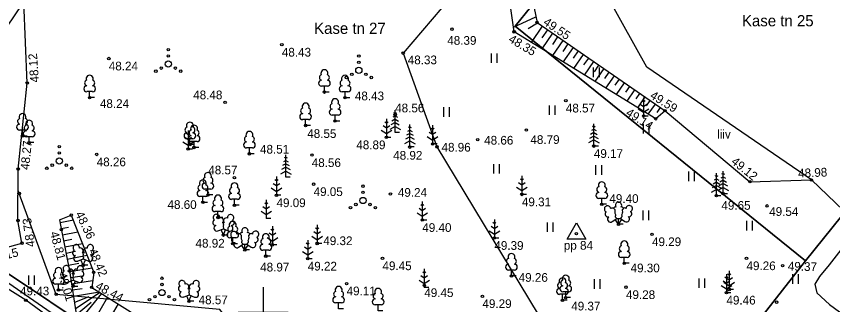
# Model space of a CAD drawing. Extents: x 640873 to 641111, y 6455819 to 6455983.
# Drawn here: x 640930.2 to 640995.7, y 6455900.6 to 6455923.8 of the extents above; entities that cross this region are included whole.
import ezdxf

# ---------------------------------------------------------------- set-up
doc = ezdxf.new("R2010")
doc.units = 0
for name, color, linetype in [('ALUSVORK', 7, 'Continuous'), ('HALJASTUS', 7, 'Continuous'), ('KORGUS', 7, 'Continuous'), ('MOOTMPUNKT', 7, 'Continuous'), ('MOOTNR', 7, 'Continuous'), ('MOOTPIIR', 7, 'Continuous'), ('MPKAABEL', 7, 'Continuous'), ('PIIR', 7, 'Continuous'), ('PUU', 7, 'Continuous'), ('RELJEEF', 7, 'Continuous'), ('SITRASS', 7, 'Continuous'), ('TEE', 7, 'Continuous'), ('VEEKOGU', 7, 'Continuous'), ('VORK', 7, 'Continuous')]:
    doc.layers.add(name, color=color, linetype=linetype)

# ---------------------------------------------------------------- blocks, each defined once
blk = doc.blocks.new('MAND1')
at = {"layer": 'PUU'}
for p, q in [((0, 300), (0, 0)), ((0, 150), (-53, 186)), ((0, 230), (-25, 247)), ((25, 247), (0, 230)), ((53, 186), (0, 150)), ((-85, 118), (0, 61)), ((0, 61), (85, 118)), ((72, 0), (0, 0))]:
    blk.add_line(p, q, dxfattribs=at)
blk = doc.blocks.new('KUUSK1')
at = {"layer": 'MOOTNR'}
for p, q in [((0, 270), (-38, 249)), ((0, 324), (-23, 311)), ((0, 0), (0, 360)), ((0, 324), (23, 311)), ((0, 270), (38, 249)), ((0, 162), (-69, 124)), ((0, 216), (-54, 186)), ((0, 216), (54, 186)), ((0, 162), (69, 124)), ((0, 99), (-86, 51)), ((0, 99), (86, 51)), ((72, 0), (0, 0))]:
    blk.add_line(p, q, dxfattribs=at)
blk = doc.blocks.new('LEHTP1')
at = {"layer": 'PUU'}
for p, q in [((48, 95), (-48, 95)), ((0, 0), (0, 95)), ((76, 0), (0, 0))]:
    blk.add_line(p, q, dxfattribs=at)
for centre, radius, start, end in [((-34, 235), 46.5, 109.0217, 253.1415), ((0, 304), 55.4, 332.5799, 207.4201), ((34, 235), 46.5, 286.8508, 70.9859), ((-47, 142), 47.5, 90.0016, 269.3953), ((47, 142), 47.5, 270.6047, 89.9984)]:
    blk.add_arc(centre, radius, start, end, dxfattribs=at)
blk = doc.blocks.new('RING02')
at = {"layer": 'KORGUS'}
blk.add_circle((0, 0), 20, dxfattribs=at)
blk = doc.blocks.new('VQSA')
at = {"layer": 'MOOTNR'}
for centre, radius in [((0, 230), 20), ((0, 130), 20), ((0, 0), 50), ((-200, -115), 20), ((-113, -65), 20), ((113, -65), 20), ((200, -115), 20)]:
    blk.add_circle(centre, radius, dxfattribs=at)
blk = doc.blocks.new('HEIN')
at = {"layer": 'HALJASTUS'}
for p, q in [((-46, 76), (-46, -76)), ((46, 76), (46, -76))]:
    blk.add_line(p, q, dxfattribs=at)
blk = doc.blocks.new('VKORIS')
at = {"layer": 'VORK'}
for p, q in [((0, 400), (0, -400)), ((-400, 0), (400, 0))]:
    blk.add_line(p, q, dxfattribs=at)
blk = doc.blocks.new('RIIKVP')
at = {"layer": 'ALUSVORK'}
blk.add_lwpolyline([(-150, -87), (0, 173), (150, -87)], close=True, dxfattribs=at)
blk.add_circle((0, 0), 20, dxfattribs=at)
blk = doc.blocks.new('LEHTP2')
at = {"layer": 'PUU'}
for p, q in [((-88, 67), (1, 102)), ((0, 0), (-35, 88)), ((0, 0), (36, 88)), ((76, 0), (0, 0)), ((1, 102), (89, 66))]:
    blk.add_line(p, q, dxfattribs=at)
blk.add_lwpolyline([(1, 201), (-3, 186), (-3, 182), (-1, 176), (3, 169), (4, 165), (1, 158), (-4, 148), (-5, 143), (-4, 140), (-2, 134), (5, 122), (6, 118), (5, 114), (2, 107), (1, 102)], dxfattribs=at)
for centre, radius, start, end in [((-111, 283), 51.2, 111.5027, 232.5173), ((-111, 283), 51.2, 350.4856, 111.5002), ((-44, 233), 44.8, 308.5041, 111.5725), ((48, 232), 45, 67.7016, 230.5126), ((116, 281), 51.2, 67.6168, 188.6314), ((116, 281), 51.2, 306.5997, 67.6143), ((-126, 201), 44.8, 111.4304, 274.4987), ((-105, 112), 47.5, 111.5014, 291.5004), ((1, 153), 47.5, 66.7655, 111.5015), ((107, 110), 47.5, 247.6166, 67.6155), ((129, 199), 44.8, 264.6183, 67.6866)]:
    blk.add_arc(centre, radius, start, end, dxfattribs=at)
blk = doc.blocks.new('LEHTP3')
at = {"layer": 'PUU'}
for p, q in [((-102, 44), (-30, 95)), ((0, 0), (-55, 77)), ((-30, 95), (29, 95)), ((0, 0), (0, 95)), ((0, 0), (54, 78)), ((76, 0), (0, 0)), ((29, 95), (101, 46))]:
    blk.add_line(p, q, dxfattribs=at)
for points in [[(-83, 257), (-62, 237), (-59, 231), (-59, 220), (-62, 202), (-62, 193), (-58, 177), (-50, 159), (-48, 150), (-49, 141), (-52, 128), (-52, 122), (-48, 114), (-43, 108), (-30, 95)], [(81, 260), (62, 237), (59, 231), (59, 220), (62, 202), (63, 193), (59, 177), (51, 159), (49, 150), (50, 141), (53, 128), (53, 122), (49, 114), (44, 108), (30, 95)]]:
    blk.add_lwpolyline(points, dxfattribs=at)
for centre, radius, start, end in [((-177, 247), 51.2, 125.5389, 246.5536), ((-177, 247), 51.2, 4.5218, 125.5364), ((-48, 238), 40.3, 84.7965, 150.2995), ((0, 304), 51.2, 90.0013, 211.0159), ((0, 304), 51.2, 328.9841, 89.9987), ((48, 238), 40.3, 34.3857, 95.2035), ((95, 223), 40.3, 50.3173, 111.1351), ((172, 251), 51.2, 55.522, 176.5367), ((172, 251), 51.2, 294.5049, 55.5195), ((-171, 164), 44.8, 125.4667, 288.5349), ((-99, 221), 40.3, 65.2382, 130.7412), ((168, 167), 44.8, 252.5235, 55.5918), ((-129, 83), 47.5, 125.5377, 305.5366), ((128, 85), 47.5, 235.5219, 55.5208)]:
    blk.add_arc(centre, radius, start, end, dxfattribs=at)

msp = doc.modelspace()

# ---------------------------------------------------------------- linework, layer by layer
at = {"layer": 'HALJASTUS'}
for points in [[(640960.665, 6455969.393), (640973.736, 6455955.155), (640980.259, 6455948.651), (640972.279, 6455938.884), (640967.467, 6455928.102), (640961.245, 6455920.797)], [(640961.245, 6455920.797), (640963.958, 6455913.274), (640975.808, 6455893.648), (640986.488, 6455896.562), (640987.577, 6455894.615), (640979.455, 6455885.6), (640966.713, 6455885.746), (640954.747, 6455889.916), (640946.509, 6455900.219), (640933.378, 6455901.421), (640930.403, 6455909.524), (640930.312, 6455909.773)]]:
    msp.add_lwpolyline(points, dxfattribs=at)
at = {"layer": 'MOOTPIIR'}
msp.add_lwpolyline([(640962.685, 6455861.275), (640967.404, 6455862.23), (640971.496, 6455858.944), (640975.514, 6455855.241), (640980.301, 6455856.113), (640981.756, 6455857.03), (640985.303, 6455862.741), (640992.852, 6455872.27), (641008.596, 6455890.26), (641009.173, 6455894.164), (641005.956, 6455897.992), (641005.15, 6455898.666), (640999.406, 6455902.417), (640997.9, 6455906.94), (640994.036, 6455910.612), (640980.822, 6455919.655), (640975.72, 6455928.83)], dxfattribs=at)
at = {"layer": 'MPKAABEL'}
msp.add_lwpolyline([(640997.9, 6455906.94), (640995.45, 6455903.79), (640994.68, 6455902.86), (640994.32, 6455902.25), (640994.48, 6455901.54), (640995.48, 6455900.62), (640996.99, 6455899.51), (641001.72, 6455895.73), (641003.49, 6455894.34), (641005.17, 6455893.17), (641008.533, 6455890.669)], dxfattribs=at)
at = {"layer": 'PIIR'}
msp.add_lwpolyline([(641057.057, 6455982.808), (641037.5, 6455958.58), (641024.93, 6455943.02), (641012.36, 6455927.46), (640993.57, 6455904.12), (640971.01, 6455875.38), (640962.33, 6455865.02), (640925.318, 6455818.905)], dxfattribs=at)
for points in [[(640960.73, 6455969.25), (640920.16, 6455909.31), (640971.01, 6455875.38), (640993.57, 6455904.12), (640970.23, 6455922.96), (640989.11, 6455946.27)], [(641012.36, 6455927.46), (640989.11, 6455946.27), (640970.23, 6455922.96), (640993.57, 6455904.12)], [(640971.01, 6455875.38), (640920.16, 6455909.31), (640889.02, 6455933.34), (640882.97, 6455925.5), (640914.68, 6455901.06), (640938.5, 6455883.04), (640962.33, 6455865.02)]]:
    msp.add_lwpolyline(points, close=True, dxfattribs=at)
at = {"layer": 'RELJEEF'}
for p, q in [((640970.105, 6455922.869), (640971.906, 6455923.713)), ((640971.292, 6455922.781), (640972.03, 6455923.239)), ((640971.545, 6455921.654), (640972.442, 6455922.955)), ((640972.412, 6455922.031), (640972.853, 6455922.671)), ((640972.398, 6455921.13), (640973.265, 6455922.387)), ((640973.251, 6455921.485), (640973.677, 6455922.103)), ((640973.251, 6455920.606), (640974.088, 6455921.819)), ((640974.089, 6455920.939), (640974.5, 6455921.535)), ((640974.104, 6455920.082), (640974.911, 6455921.251)), ((640974.927, 6455920.393), (640975.323, 6455920.967)), ((640974.958, 6455919.557), (640975.735, 6455920.684)), ((640975.765, 6455919.848), (640976.146, 6455920.4)), ((640975.811, 6455919.033), (640976.558, 6455920.116)), ((640976.604, 6455919.302), (640976.969, 6455919.832)), ((640976.664, 6455918.509), (640977.381, 6455919.548)), ((640977.442, 6455918.756), (640977.792, 6455919.264)), ((640977.518, 6455917.985), (640978.204, 6455918.98)), ((640978.28, 6455918.21), (640978.616, 6455918.696)), ((640978.371, 6455917.461), (640979.027, 6455918.412)), ((640979.118, 6455917.664), (640979.439, 6455918.129)), ((640979.224, 6455916.937), (640979.85, 6455917.845)), ((640979.957, 6455917.118), (640980.262, 6455917.561)), ((640980.078, 6455916.413), (640980.674, 6455917.277)), ((640980.795, 6455916.572), (640981.085, 6455916.993)), ((640980.931, 6455915.889), (640981.497, 6455916.709)), ((640981.633, 6455916.026), (640981.908, 6455916.425)), ((640934.752, 6455907.375), (640933.683, 6455907.165)), ((640934.358, 6455906.788), (640933.779, 6455906.674)), ((640935.123, 6455906.429), (640933.876, 6455906.184)), ((640934.64, 6455905.824), (640933.972, 6455905.693)), ((640935.493, 6455905.482), (640934.068, 6455905.203)), ((640934.921, 6455904.861), (640934.165, 6455904.712)), ((640935.863, 6455904.536), (640934.261, 6455904.221)), ((640935.203, 6455903.897), (640934.357, 6455903.731)), ((640936.26, 6455903.523), (640934.451, 6455903.24)), ((640935.449, 6455902.89), (640934.528, 6455902.746)), ((640936.3, 6455902.517), (640934.606, 6455902.252)), ((640935.457, 6455901.879), (640934.683, 6455901.758)), ((640936.862, 6455901.593), (640934.76, 6455901.264)), ((640936.911, 6455901.562), (640934.915, 6455900.276)), ((640935.986, 6455901.237), (640934.838, 6455900.77)), ((640937.001, 6455901.506), (640935.344, 6455899.474)), ((640937.507, 6455901.188), (640936.207, 6455898.969)), ((640936.182, 6455900.782), (640934.993, 6455899.782)), ((640938.354, 6455900.656), (640937.07, 6455898.464))]:
    msp.add_line(p, q, dxfattribs=at)
for points in [[(640982.277, 6455916.171), (640981.525, 6455915.524), (640970.157, 6455922.506), (640969.618, 6455926.29), (640971.147, 6455934.489), (640975.43, 6455940.639), (640981.659, 6455944.583), (640988.116, 6455943.745)], [(640986.615, 6455942.387), (640982.565, 6455942.602), (640977.365, 6455938.684), (640973.392, 6455933.82), (640971.422, 6455926.084), (640971.999, 6455923.26), (640982.277, 6455916.171)], [(640933.635, 6455907.41), (640934.59, 6455907.79), (640936.39, 6455903.19), (640936.23, 6455901.99), (640946.07, 6455895.81), (640955.16, 6455889.28), (640961.67, 6455885.08), (640969.32, 6455880.04), (640969.011, 6455877.216)], [(640933.635, 6455907.41), (640933.827, 6455906.429), (640934.44, 6455903.31), (640935.01, 6455899.67), (640944.98, 6455893.83), (640954.04, 6455887.7), (640960.571, 6455883.729), (640964.3, 6455879.98), (640969.011, 6455877.216)]]:
    msp.add_lwpolyline(points, dxfattribs=at)
at = {"layer": 'SITRASS'}
msp.add_lwpolyline([(640919.359, 6455909.031), (640925.71, 6455904.98), (640935.753, 6455898.046), (640944.14, 6455892.29), (640952.63, 6455885.91), (640961.94, 6455879.31), (640967.97, 6455876.24), (640971.708, 6455876.373), (640975.35, 6455875.695), (640980.521, 6455872.113), (640982.496, 6455870.745), (640985.167, 6455869.429), (640980.647, 6455860.062), (640980.145, 6455859.022), (640979.394, 6455857.788)], dxfattribs=at)
at = {"layer": 'TEE'}
for points in [[(640982.277, 6455916.171), (640989.097, 6455910.474), (640994.036, 6455910.612)], [(640974.118, 6455871.001), (640974.018, 6455871.046), (640968.883, 6455873.373), (640959.534, 6455880.108), (640949.594, 6455887.612), (640939.958, 6455894.356), (640930.939, 6455900.948), (640925.385, 6455904.42), (640924.025, 6455901.724), (640929.344, 6455898.648), (640938.075, 6455892.422), (640948.235, 6455884.976), (640957.272, 6455878.475), (640966.806, 6455870.81), (640969.874, 6455865.728), (640969.966, 6455865.576)]]:
    msp.add_lwpolyline(points, dxfattribs=at)
at = {"layer": 'VEEKOGU'}
msp.add_lwpolyline([(640929.26, 6455927.89), (640929.41, 6455920.499), (640928.155, 6455911.91), (640927.397, 6455907.465), (640927.984, 6455904.814), (640930.626, 6455905.536), (640930.301, 6455907.36), (640930.319, 6455911.484), (640931.047, 6455918.391), (640930.65, 6455928.2), (640932.324, 6455936.999), (640942.151, 6455946.348), (640951.784, 6455959.437), (640958.197, 6455968.938), (640960.054, 6455971.58)], dxfattribs=at)

# ---------------------------------------------------------------- block references
at = {"layer": 'ALUSVORK', "xscale": 0.005, "yscale": 0.005}
msp.add_blockref('RIIKVP', (640975.154, 6455906.296), dxfattribs=at)
at = {"layer": 'HALJASTUS', "xscale": 0.005, "yscale": 0.005}
for name, p in [('VQSA', (640942.379, 6455919.919)), ('VQSA', (640957.684, 6455919.412)), ('HEIN', (640968.535, 6455920.385)), ('HEIN', (640976.746, 6455919.25)), ('HEIN', (640964.703, 6455916.067)), ('HEIN', (640973.197, 6455916.208)), ('HEIN', (640980.757, 6455914.733)), ('VQSA', (640933.62, 6455912.128)), ('HEIN', (640968.718, 6455911.505)), ('HEIN', (640976.931, 6455911.413)), ('HEIN', (640984.399, 6455910.906)), ('VQSA', (640958.012, 6455908.965)), ('HEIN', (640980.711, 6455907.772)), ('HEIN', (640973.036, 6455906.821)), ('HEIN', (640989.055, 6455906.942)), ('HEIN', (640931.385, 6455902.562)), ('HEIN', (640992.743, 6455902.655)), ('VQSA', (640941.872, 6455901.571)), ('HEIN', (640976.808, 6455902.259)), ('HEIN', (640985.228, 6455902.332))]:
    msp.add_blockref(name, p, dxfattribs=at)
at = {"layer": 'MOOTMPUNKT', "xscale": 0.005, "yscale": 0.005}
for p in [(640971.999, 6455923.26), (640965.16, 6455922.72), (640970.157, 6455922.506), (640951.5, 6455921.47), (640961.245, 6455920.797), (640937.6, 6455920.36), (640931.047, 6455918.391), (640936.063, 6455917.227), (640954.916, 6455917.667), (640956.573, 6455917.219), (640946.94, 6455916.85), (640974.31, 6455916.98), (640982.277, 6455916.171), (640955.772, 6455915.339), (640960.6, 6455915.85), (640980.553, 6455915.739), (640981.525, 6455915.524), (640953.409, 6455914.987), (640971.14, 6455914.62), (640930.672, 6455914.141), (640959.9, 6455914.03), (640931.203, 6455913.607), (640944.115, 6455913.452), (640961.78, 6455913.25), (640963.609, 6455913.5), (640963.958, 6455913.274), (640967.23, 6455913.85), (640976.56, 6455913.33), (640936.63, 6455912.66), (640943.973, 6455913.095), (640944.449, 6455913.215), (640948.892, 6455912.711), (640953.919, 6455912.611), (640930.319, 6455911.484), (640947.69, 6455910.8), (640954.05, 6455910.27), (640989.097, 6455910.474), (640994.036, 6455910.612), (640930.403, 6455909.524), (640945.563, 6455909.409), (640951.07, 6455909.38), (640960.22, 6455909.48), (640970.78, 6455909.45), (640986.4, 6455909.35), (640986.939, 6455909.51), (640945.157, 6455908.814), (640977.196, 6455908.661), (640947.696, 6455908.581), (640990.47, 6455908.53), (640930.301, 6455907.36), (640934.59, 6455907.79), (640946.369, 6455907.6), (640962.78, 6455907.39), (640978.543, 6455907.05), (640933.79, 6455906.62), (640946.8, 6455906.183), (640975.154, 6455906.296), (640981.23, 6455906.25), (640930.626, 6455905.536), (640947.552, 6455905.492), (640950.74, 6455905.4), (640954.34, 6455905.51), (640968.57, 6455905.95), (640948.531, 6455904.99), (640950.212, 6455904.492), (640953.58, 6455904.29), (640959.58, 6455904.32), (640988.82, 6455904.32), (640935.538, 6455903.761), (640979.004, 6455903.923), (640991.721, 6455903.723), (640934.44, 6455903.31), (640936.39, 6455903.19), (640969.94, 6455902.905), (640956.7, 6455902.29), (640962.94, 6455902.16), (640933.562, 6455901.773), (640934.734, 6455902.067), (640936.23, 6455901.99), (640979.14, 6455902), (640987.21, 6455901.56), (640987.425, 6455901.818), (640930.939, 6455900.948), (640933.378, 6455901.421), (640944.037, 6455900.875), (640967.61, 6455901.27), (640974.042, 6455900.954), (640974.301, 6455901.165), (640991.24, 6455900.8)]:
    msp.add_blockref('RING02', p, dxfattribs=at)
at = {"layer": 'PUU', "xscale": 0.005, "yscale": 0.005}
for name, p in [('LEHTP1', (640954.916, 6455917.667)), ('LEHTP1', (640936.063, 6455917.227)), ('LEHTP1', (640956.573, 6455917.219)), ('LEHTP1', (640953.409, 6455914.987)), ('LEHTP1', (640955.772, 6455915.339)), ('MAND1', (640980.553, 6455915.739)), ('KUUSK1', (640960.59, 6455914.41)), ('LEHTP1', (640930.672, 6455914.141)), ('LEHTP1', (640931.203, 6455913.607)), ('MAND1', (640959.9, 6455914.03)), ('LEHTP1', (640944.115, 6455913.452)), ('LEHTP1', (640944.449, 6455913.215)), ('KUUSK1', (640961.77, 6455913.27)), ('MAND1', (640963.609, 6455913.5)), ('KUUSK1', (640976.56, 6455913.33)), ('MAND1', (640943.973, 6455913.095)), ('LEHTP1', (640948.892, 6455912.711)), ('KUUSK1', (640951.81, 6455910.83)), ('LEHTP1', (640945.563, 6455909.409)), ('MAND1', (640951.07, 6455909.38)), ('MAND1', (640970.78, 6455909.45)), ('KUUSK1', (640986.4, 6455909.35)), ('KUUSK1', (640986.939, 6455909.51)), ('LEHTP1', (640945.157, 6455908.814)), ('LEHTP1', (640947.696, 6455908.581)), ('LEHTP1', (640977.196, 6455908.661)), ('LEHTP1', (640946.369, 6455907.6)), ('MAND1', (640950.25, 6455907.52)), ('MAND1', (640962.78, 6455907.39)), ('LEHTP3', (640978.543, 6455907.05)), ('LEHTP2', (640946.8, 6455906.183)), ('MAND1', (640968.57, 6455905.95)), ('LEHTP1', (640947.552, 6455905.492)), ('MAND1', (640950.74, 6455905.4)), ('MAND1', (640954.34, 6455905.51)), ('LEHTP3', (640948.531, 6455904.99)), ('LEHTP1', (640950.212, 6455904.492)), ('MAND1', (640953.58, 6455904.29)), ('LEHTP1', (640979.004, 6455903.923)), ('LEHTP2', (640935.538, 6455903.761)), ('LEHTP1', (640969.94, 6455902.905)), ('LEHTP1', (640933.562, 6455901.773)), ('LEHTP2', (640934.734, 6455902.067)), ('MAND1', (640962.94, 6455901.985)), ('LEHTP1', (640974.301, 6455901.165)), ('MAND1', (640987.21, 6455901.56)), ('MAND1', (640987.425, 6455901.818)), ('LEHTP2', (640944.037, 6455900.875)), ('LEHTP1', (640974.042, 6455900.954)), ('LEHTP1', (640956.06, 6455900.27)), ('LEHTP1', (640959.232, 6455900.112))]:
    msp.add_blockref(name, p, dxfattribs=at)
at = {"layer": 'VORK', "xscale": 0.005, "yscale": 0.005}
msp.add_blockref('VKORIS', (640950, 6455900), dxfattribs=at)

# ---------------------------------------------------------------- texts
at = {"layer": 'ALUSVORK'}
msp.add_text('pp 84', height=0.7, dxfattribs=at).set_placement((640974.147, 6455905.011))
at = {"layer": 'KORGUS'}
for s, rotation, p in [('49.55', 326.02216, (640972.433, 6455923.131)), ('48.35', 329.10134, (640969.642, 6455921.74)), ('48.12', 93.89371, (640931.988, 6455918.46)), ('49.59', 328.03097, (640981.004, 6455917.221)), ('49.14', 327.41647, (640979.063, 6455915.84)), ('48.27', 84.41276, (640931.196, 6455911.398)), ('49.12', 321.26933, (640987.528, 6455911.978)), ('48.98', 2.37184, (640992.979, 6455910.798)), ('48.73', 97.99998, (640931.675, 6455905.276)), ('48.36', 295.90435, (640934.89, 6455907.89)), ('48.81', 285.28981, (640932.87, 6455906.37)), ('49.15', 13.34445, (640928.114, 6455903.952)), ('48.42', 293.38522, (640935.95, 6455904.925)), ('49.37', 358.3096, (640992.13, 6455903.35)), ('49.01', 286.84736, (640933.51, 6455903.06)), ('48.44', 331.62671, (640936.471, 6455901.888))]:
    msp.add_text(s, height=0.7, rotation=rotation, dxfattribs=at).set_placement(p)
for s, p in [('48.39', (640964.786, 6455921.466)), ('48.43', (640951.5, 6455920.52)), ('48.33', (640961.612, 6455919.901)), ('48.24', (640937.6, 6455919.41)), ('48.48', (640944.38, 6455917.09)), ('48.43', (640957.366, 6455917.008)), ('48.24', (640936.886, 6455916.392)), ('48.56', (640960.6, 6455916.04)), ('48.57', (640974.31, 6455916.03)), ('48.55', (640953.54, 6455913.985)), ('48.66', (640967.75, 6455913.45)), ('48.79', (640971.463, 6455913.503)), ('48.51', (640949.745, 6455912.728)), ('48.89', (640957.48, 6455913.08)), ('48.96', (640964.325, 6455912.888)), ('48.92', (640960.442, 6455912.239)), ('49.17', (640976.56, 6455912.38)), ('48.26', (640936.63, 6455911.71)), ('48.56', (640953.9, 6455911.65)), ('48.57', (640945.59, 6455911.06)), ('49.05', (640954.05, 6455909.32)), ('49.24', (640960.819, 6455909.26)), ('49.40', (640977.806, 6455908.769)), ('48.60', (640942.315, 6455908.283)), ('49.09', (640951.07, 6455908.43)), ('49.31', (640970.78, 6455908.5)), ('49.65', (640986.804, 6455908.219)), ('49.54', (640990.641, 6455907.726)), ('49.40', (640962.78, 6455906.44)), ('48.92', (640944.566, 6455905.181)), ('49.32', (640954.83, 6455905.38)), ('49.39', (640968.57, 6455905)), ('49.29', (640981.23, 6455905.3)), ('48.97', (640949.758, 6455903.262)), ('49.22', (640953.58, 6455903.34)), ('49.45', (640959.58, 6455903.37)), ('49.30', (640979.508, 6455903.195)), ('49.26', (640988.82, 6455903.37)), ('49.26', (640970.52, 6455902.435)), ('49.43', (640930.475, 6455901.346)), ('49.11', (640956.7, 6455901.35)), ('49.45', (640962.94, 6455901.21)), ('49.28', (640979.14, 6455901.05)), ('48.57', (640944.814, 6455900.633)), ('49.29', (640967.61, 6455900.33)), ('49.46', (640987.21, 6455900.61)), ('49.37', (640974.743, 6455900.134))]:
    msp.add_text(s, height=0.7, dxfattribs=at).set_placement(p)
at = {"layer": 'PIIR'}
for s, p in [('Kase tn 25', (640988.455, 6455922.948)), ('Kase tn 27', (640954.088, 6455922.34))]:
    msp.add_text(s, height=0.9, dxfattribs=at).set_placement(p)
at = {"layer": 'TEE'}
msp.add_text('liiv', height=0.7, dxfattribs=at).set_placement((640986.464, 6455913.937))

doc.saveas('drawing.dxf')
